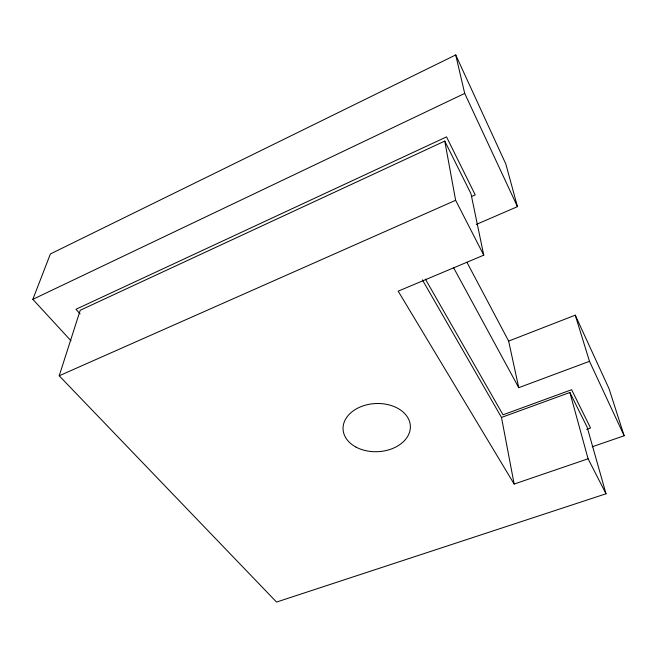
<?xml version="1.0" encoding="UTF-8"?>
<svg xmlns="http://www.w3.org/2000/svg" width="657" height="657" viewBox="0 0 657 657"><rect width="100%" height="100%" fill="white"/><g stroke="black" fill="none" stroke-linecap="round" stroke-linejoin="round"><path stroke-width="0.99" d="M59.204 375.788L80.228 310.26L444.773 141.083L470.962 193.7L483.749 255.171L398.175 291.166L514.152 484.045L588.081 458.791L606.017 493.785L276.54 602.067L59.204 375.788L455.63 200.295L444.773 141.083M70.972 340.769L32.85 299.329L50.392 253.963L455.712 54.933L505.857 164.086L517.453 206.659L476.284 224.431M32.85 299.329L464.713 93.409L455.712 54.933M471.504 196.533L475.233 194.891L446.53 136.886L75.966 309.275L80.055 313.865M624.15 435.763L589.485 361.325L518.743 387.679L508.649 341.082L575.261 315.171L609.047 388.714L624.15 435.763L592.187 446.793M422.352 279.825L501.496 417.441L569.882 392.484L587.177 427.231L606.017 493.785M586.693 429.374L590.561 428.019L571.623 389.724L503.024 414.805L425.383 279.11M453.478 267.498L518.743 387.679M466.897 262.225L508.649 341.082M455.63 200.295L483.749 255.171M464.713 93.409L517.453 206.659M575.261 315.171L589.485 361.325M569.882 392.484L588.081 458.791M501.496 417.441L514.152 484.045M356.053 447.121A33.688 24.095 -2.7 0 0 410.067 430.146A33.688 24.095 -2.7 0 0 364.019 405.574A33.688 24.095 -2.7 0 0 356.053 447.121"/></g></svg>
